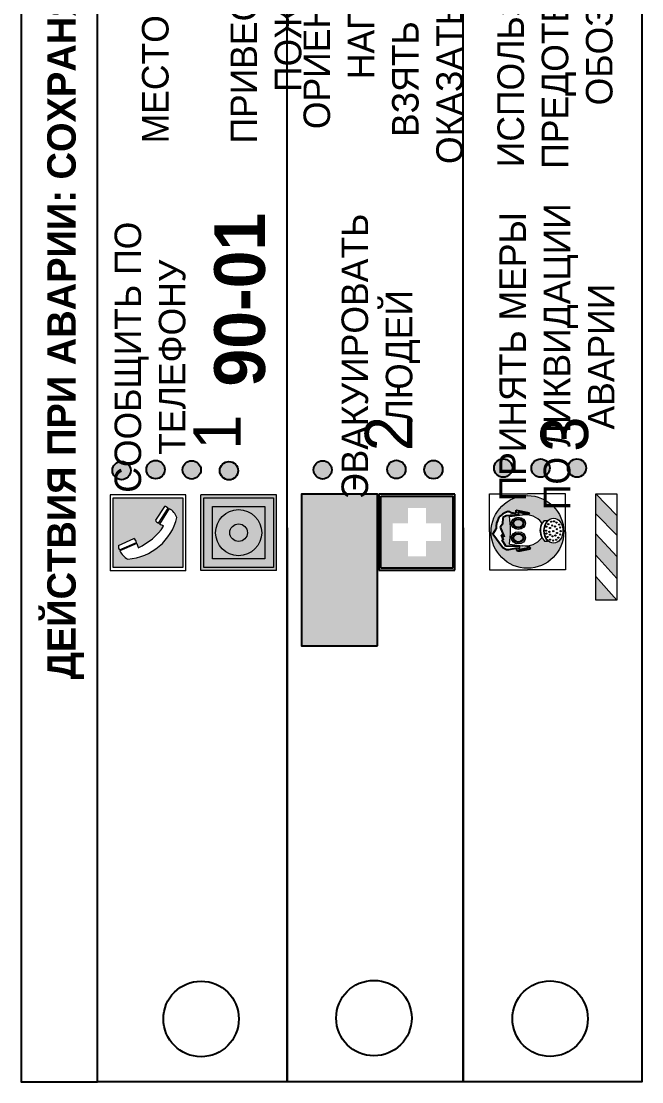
# Model space of a CAD drawing. Header units: millimetres. Extents: x 13114 to 67229, y 22859 to 38520.
# Drawn here: x 24410.5 to 24476, y 25294.2 to 25406 of the extents above; entities that cross this region are included whole.
import ezdxf

# ---------------------------------------------------------------- set-up
doc = ezdxf.new("R2010")
doc.units = ezdxf.units.MM
doc.styles.add('обычный', font='arial.ttf')

# ---------------------------------------------------------------- blocks, each defined once
blk = doc.blocks.new('A$C38D26F80')
h = blk.add_hatch(color=5)
h.dxf.hatch_style = 1
h.paths.add_polyline_path([(-8.77, -4.48, 1), (-0.19, -4.48, 1)])
h.paths.add_polyline_path([(-6.75, -3.58), (-6.75, -3.31), (-6.62, -3.22), (-6.5, -3.22), (-6.42, -3.3), (-6.39, -3.28), (-6.59, -2.23), (-6.59, -2.01), (-6.38, -1.58), (-4.76, -0.4), (-4.13, -0.79, -0.362848), (-2.1, -2.1, -0.201049), (-2.17, -2.48, 0.085434), (-2.26, -3.13), (-1.9, -3.16), (-2.25, -4.7), (-2.4, -4.59), (-2.43, -4.34), (-2.36, -4.34), (-2.14, -3.34), (-2.47, -3.42), (-2.58, -1.95), (-2.77, -1.58), (-3.58, -1.52), (-3.92, -1.26), (-5.05, -1.73), (-4.87, -1.39), (-5.41, -1.6), (-5.41, -1.46), (-6.13, -1.87), (-6.18, -3.5), (-6.56, -3.47), (-6.37, -4.59), (-6.16, -4.43), (-6.16, -4.66), (-6.36, -4.79), (-6.37, -4.8), (-6.51, -4.76)], flags=16)
h.paths.add_polyline_path([(-6.51, -4.76), (-6.36, -4.79), (-6.37, -4.8)], flags=0)
h.paths.add_polyline_path([(-5.92, -2.34, 0.089508), (-2.67, -2.35), (-2.48, -3.88, -0.268602), (-3.4, -6.18, 0.262449), (-5.2, -6.18, -0.268602), (-6.11, -3.88)], flags=16)
edge = h.paths.add_edge_path(flags=16)
edge.add_ellipse((-5.19, -3.41), major_axis=(0, 0.842), ratio=0.848992, start_angle=0, end_angle=360)
edge = h.paths.add_edge_path(flags=0)
edge.add_ellipse((-5.19, -3.39), major_axis=(0, 0.665), ratio=0.853798, start_angle=0, end_angle=360)
edge = h.paths.add_edge_path(flags=0)
edge.add_ellipse((-5.19, -3.4), major_axis=(0, 0.528), ratio=0.864094, start_angle=0, end_angle=360)
edge = h.paths.add_edge_path(flags=16)
edge.add_ellipse((-3.47, -3.4), major_axis=(0, 0.842), ratio=0.848992, start_angle=0, end_angle=360)
h.paths.add_polyline_path([(-3.13, -6.45), (-3.13, -6.84, 0.383174), (-5.57, -6.85), (-5.57, -6.49, -0.369952)], flags=16)
edge = h.paths.add_edge_path(flags=0)
edge.add_ellipse((-3.47, -3.39), major_axis=(0, 0.665), ratio=0.853798, start_angle=0, end_angle=360)
edge = h.paths.add_edge_path(flags=0)
edge.add_ellipse((-3.47, -3.4), major_axis=(0, 0.528), ratio=0.864094, start_angle=0, end_angle=360)
edge = h.paths.add_edge_path(flags=16)
edge.add_ellipse((-4.34, -7.57), major_axis=(-1.48, 0), ratio=0.744955, start_angle=0, end_angle=360)
h.paths.add_polyline_path([(-5.01, -6.85, -1), (-5.15, -6.85, -1)], flags=0)
h.paths.add_polyline_path([(-5.33, -7.14, -1), (-5.47, -7.14, -1)], flags=0)
h.paths.add_polyline_path([(-4.61, -6.71, -1), (-4.74, -6.71, -1)], flags=16)
h.paths.add_polyline_path([(-5.43, -7.51, -1), (-5.57, -7.51, -1)], flags=0)
h.paths.add_polyline_path([(-4.26, -6.67, -1), (-4.4, -6.67, -1)], flags=16)
h.paths.add_polyline_path([(-4.74, -7.14, -1), (-4.88, -7.14, -1)], flags=0)
h.paths.add_polyline_path([(-4.93, -7.43, -1), (-5.07, -7.43, -1)], flags=0)
h.paths.add_polyline_path([(-4.41, -7.07, -1), (-4.54, -7.07, -1)], flags=0)
h.paths.add_polyline_path([(-5.33, -7.87, -1), (-5.46, -7.87, -1)], flags=0)
h.paths.add_polyline_path([(-3.8, -6.71, -1), (-3.94, -6.71, -1)], flags=16)
h.paths.add_polyline_path([(-4.85, -7.78, -1), (-4.98, -7.78, -1)], flags=0)
h.paths.add_polyline_path([(-3.96, -7.14, -1), (-4.1, -7.14, -1)], flags=0)
h.paths.add_polyline_path([(-4.33, -7.53, -1), (-4.47, -7.53, -1)], flags=0)
h.paths.add_polyline_path([(-5.09, -8.12, -1), (-5.23, -8.12, -1)], flags=0)
h.paths.add_polyline_path([(-3.5, -6.94, -1), (-3.64, -6.94, -1)], flags=0)
h.paths.add_polyline_path([(-4.54, -7.97, -1), (-4.68, -7.97, -1)], flags=0)
h.paths.add_polyline_path([(-3.66, -7.39, -1), (-3.8, -7.39, -1)], flags=0)
h.paths.add_polyline_path([(-4.73, -8.35, -1), (-4.86, -8.35, -1)], flags=0)
h.paths.add_polyline_path([(-4.09, -7.96, -1), (-4.23, -7.96, -1)], flags=0)
h.paths.add_polyline_path([(-3.77, -7.74, -1), (-3.91, -7.74, -1)], flags=0)
h.paths.add_polyline_path([(-3.22, -7.27, -1), (-3.35, -7.27, -1)], flags=0)
h.paths.add_polyline_path([(-4.34, -8.4, -1), (-4.47, -8.4, -1)], flags=0)
h.paths.add_polyline_path([(-3.16, -7.61, -1), (-3.3, -7.61, -1)], flags=0)
h.paths.add_polyline_path([(-3.9, -8.35, -1), (-4.04, -8.35, -1)], flags=0)
h.paths.add_polyline_path([(-3.32, -7.91, -1), (-3.46, -7.91, -1)], flags=0)
h.paths.add_polyline_path([(-3.55, -8.23, -1), (-3.69, -8.23, -1)], flags=0)
at = {"color": 5, "lineweight": 5}
for p, q in [((-4.48, 0), (-8.96, 0)), ((-8.96, 0), (-8.96, -4.48)), ((-4.48, 0), (0, 0)), ((0, 0), (0, -4.48)), ((-6.38, -1.58), (-4.76, -0.4)), ((-4.76, -0.4), (-4.13, -0.79)), ((-6.59, -2.01), (-6.38, -1.58)), ((-6.59, -2.23), (-6.59, -2.01)), ((-6.39, -3.28), (-6.59, -2.23)), ((-6.13, -1.87), (-6.18, -3.5)), ((-5.41, -1.46), (-6.13, -1.87)), ((-5.92, -2.34), (-6.11, -3.88)), ((-4.87, -1.39), (-5.41, -1.6)), ((-5.41, -1.6), (-5.41, -1.46)), ((-3.92, -1.26), (-5.05, -1.73)), ((-5.05, -1.73), (-4.87, -1.39)), ((-3.58, -1.52), (-3.92, -1.26)), ((-2.77, -1.58), (-3.58, -1.52)), ((-2.58, -1.95), (-2.77, -1.58)), ((-2.67, -2.34), (-2.48, -3.88)), ((-2.47, -3.42), (-2.58, -1.95)), ((-6.75, -3.31), (-6.62, -3.22)), ((-6.75, -3.58), (-6.75, -3.31)), ((-6.51, -4.76), (-6.75, -3.58)), ((-6.62, -3.22), (-6.5, -3.22)), ((-6.18, -3.5), (-6.56, -3.47)), ((-6.56, -3.47), (-6.37, -4.59)), ((-6.5, -3.22), (-6.42, -3.3)), ((-6.42, -3.3), (-6.39, -3.28)), ((-2.14, -3.34), (-2.47, -3.42)), ((-2.36, -4.34), (-2.14, -3.34)), ((-1.9, -3.16), (-2.26, -3.13)), ((-2.25, -4.7), (-1.9, -3.16)), ((-8.96, -8.96), (-8.96, -4.48)), ((-6.37, -4.8), (-6.51, -4.76)), ((-6.37, -4.59), (-6.16, -4.43)), ((-6.16, -4.66), (-6.37, -4.8)), ((-6.16, -4.43), (-6.16, -4.66)), ((-2.43, -4.34), (-2.4, -4.59)), ((-2.43, -4.34), (-2.36, -4.34)), ((-2.4, -4.59), (-2.25, -4.7)), ((0, -8.96), (0, -4.48)), ((-5.57, -6.49), (-5.57, -6.85)), ((-3.13, -6.45), (-3.13, -6.84)), ((-4.48, -8.96), (-8.96, -8.96)), ((-4.48, -8.96), (0, -8.96))]:
    blk.add_line(p, q, dxfattribs=at)
at = {"color": 5}
for p, q in [((-6.38, -1.58), (-4.76, -0.4)), ((-4.76, -0.4), (-4.13, -0.79)), ((-6.59, -2.01), (-6.38, -1.58)), ((-6.59, -2.23), (-6.59, -2.01)), ((-6.39, -3.28), (-6.59, -2.23)), ((-6.13, -1.87), (-6.18, -3.5)), ((-5.41, -1.46), (-6.13, -1.87)), ((-4.87, -1.39), (-5.41, -1.6)), ((-5.41, -1.6), (-5.41, -1.46)), ((-3.92, -1.26), (-5.05, -1.73)), ((-5.05, -1.73), (-4.87, -1.39)), ((-3.58, -1.52), (-3.92, -1.26)), ((-2.77, -1.58), (-3.58, -1.52)), ((-2.58, -1.95), (-2.77, -1.58)), ((-2.47, -3.42), (-2.58, -1.95)), ((-6.75, -3.31), (-6.62, -3.22)), ((-6.75, -3.58), (-6.75, -3.31)), ((-6.51, -4.76), (-6.75, -3.58)), ((-6.62, -3.22), (-6.5, -3.22)), ((-6.18, -3.5), (-6.56, -3.47)), ((-6.56, -3.47), (-6.37, -4.59)), ((-6.5, -3.22), (-6.42, -3.3)), ((-6.42, -3.3), (-6.39, -3.28)), ((-2.14, -3.34), (-2.47, -3.42)), ((-2.36, -4.34), (-2.14, -3.34)), ((-2.26, -3.13), (-1.9, -3.16)), ((-1.9, -3.16), (-2.25, -4.7)), ((-6.37, -4.8), (-6.51, -4.76)), ((-6.36, -4.79), (-6.51, -4.76)), ((-6.37, -4.59), (-6.16, -4.43)), ((-6.16, -4.66), (-6.37, -4.8)), ((-6.16, -4.66), (-6.36, -4.79)), ((-6.16, -4.43), (-6.16, -4.66)), ((-2.4, -4.59), (-2.43, -4.34)), ((-2.43, -4.34), (-2.36, -4.34)), ((-2.25, -4.7), (-2.4, -4.59))]:
    blk.add_line(p, q, dxfattribs=at)
at = {"color": 5, "lineweight": 5}
for centre, radius in [((-4.48, -4.48), 4.29), ((-5.5, -7.51), 0.0678), ((-5.4, -7.14), 0.0678), ((-5.08, -6.85), 0.0678), ((-5, -7.43), 0.0678), ((-4.81, -7.14), 0.0678), ((-4.67, -6.71), 0.0678), ((-4.47, -7.07), 0.0678), ((-4.4, -7.53), 0.0678), ((-4.33, -6.67), 0.0678), ((-4.03, -7.14), 0.0678), ((-3.87, -6.71), 0.0678), ((-3.73, -7.39), 0.0678), ((-3.57, -6.94), 0.0678), ((-3.28, -7.27), 0.0678), ((-5.4, -7.87), 0.0678), ((-5.16, -8.12), 0.0678), ((-4.91, -7.78), 0.0678), ((-4.79, -8.35), 0.0678), ((-4.61, -7.97), 0.0678), ((-4.4, -8.4), 0.0678), ((-4.16, -7.96), 0.0678), ((-3.97, -8.35), 0.0678), ((-3.84, -7.74), 0.0678), ((-3.62, -8.23), 0.0678), ((-3.39, -7.91), 0.0678), ((-3.23, -7.61), 0.0678)]:
    blk.add_circle(centre, radius, dxfattribs=at)
at = {"color": 5}
for centre, radius, start, end in [((-3.89, -2.66), 1.88, 17.387, 97.1599), ((-0.35, -3.07), 1.91, 162.2553, 181.7878), ((-2.6, -2.2), 0.511, 326.3906, 11.8614)]:
    blk.add_arc(centre, radius, start, end, dxfattribs=at)
at = {"color": 5, "lineweight": 5}
for centre, radius, start, end in [((-4.28, 6.66), 9.15, 259.6987, 280.1569), ((-0.47, -3.05), 1.79, 161.5846, 182.4584), ((-2.6, -2.2), 0.513, 326.4781, 11.7739), ((-3.66, -4.24), 2.47, 171.573, 231.7124), ((-4.93, -4.24), 2.47, 308.2876, 8.427), ((-4.33, -7.88), 1.87, 50.358, 131.5662), ((-4.3, -7.78), 1.83, 60.5889, 119.4111), ((-4.34, -8.2), 1.82, 48.4943, 132.3565)]:
    blk.add_arc(centre, radius, start, end, dxfattribs=at)
for centre, major_axis, ratio in [((-5.19, -3.41), (0, 0.842), 0.848992), ((-5.19, -3.39), (0, 0.665), 0.853798), ((-5.19, -3.4), (0, 0.528), 0.864094), ((-3.47, -3.4), (0, 0.842), 0.848992), ((-3.47, -3.39), (0, 0.665), 0.853798), ((-3.47, -3.4), (0, 0.528), 0.864094), ((-4.34, -7.57), (-1.48, 0), 0.744955)]:
    blk.add_ellipse(centre, major_axis=major_axis, ratio=ratio, dxfattribs=at)
blk = doc.blocks.new('A$C47DD6509')
at = {"lineweight": 5}
for points in [[(-8.69, 0), (-11.19, 0), (-11.19, -2.22)], [(-4.22, 0), (-6.45, 0), (-8.91, -2.22), (-6.61, -2.22)], [(0, 0), (-2.09, 0), (-4.36, -2.22), (-2.29, -2.22)]]:
    blk.add_hatch(color=242, dxfattribs=at).paths.add_polyline_path(points)
at = {"color": 242, "lineweight": 5}
for p, q in [((-11.19, -2.22), (-8.69, 0)), ((-11.19, -2.22), (-11.19, 0)), ((-11.19, 0), (-8.69, 0)), ((-11.19, 0), (0, 0)), ((-8.91, -2.22), (-6.45, 0)), ((-6.61, -2.22), (-4.22, 0)), ((-4.36, -2.22), (-2.09, 0)), ((-2.29, -2.22), (0, 0)), ((0, 0), (0, -2.22)), ((0, -2.22), (-11.19, -2.22))]:
    blk.add_line(p, q, dxfattribs=at)
blk = doc.blocks.new('A$C32E8229D')
at = {"true_color": 0xffffff}
blk.add_hatch(color=7, dxfattribs=at).paths.add_polyline_path([(0, 0), (0, -8), (16, -8), (16, 0)])
h = blk.add_hatch(color=126)
h.paths.add_polyline_path([(0.2, -0.2), (15.8, -0.2), (15.8, -7.8), (0.2, -7.8)])
h.paths.add_polyline_path([(13.49, -2.05), (12.08, -2.05), (11.37, -2.63, 0.162397), (11.29, -2.84), (11.29, -3.63), (10.35, -3.63), (10.35, -4.05), (11.68, -4.05), (11.68, -3.48), (12.26, -4.28), (11.29, -5.1), (11.29, -6.78), (11.85, -6.78), (11.85, -5.44), (12.8, -4.64), (12.8, -5.94), (14.46, -5.94), (14.46, -5.39), (13.45, -5.39), (13.45, -3.97), (12.46, -2.59), (13.15, -2.59), (13.69, -3.34), (14.18, -3)], flags=16)
h.paths.add_polyline_path([(10.74, -1.82, 1), (11.8, -1.82, 1)], flags=16)
h.paths.add_polyline_path([(9.39, -3.59), (5.99, -3.59), (6.56, -3.03), (5.91, -3.03), (5.1, -3.83), (5.91, -4.64), (6.56, -4.64), (5.99, -4.09), (9.39, -4.09)], flags=16)
h.paths.add_polyline_path([(4.29, -1.08), (1.72, -1.08), (1.72, -6.6), (4.29, -6.6)], flags=16)
at = {"color": 126}
blk.add_lwpolyline([(16, -8), (0, -8), (0, 0), (16, 0)], close=True, dxfattribs=at)
blk = doc.blocks.new('A$C18900ED3')
h = blk.add_hatch(color=126)
h.paths.add_polyline_path([(-0.18, -0.18), (-7.02, -0.18), (-7.02, -7.02), (-0.18, -7.02)])
h.paths.add_polyline_path([(-5.89, -4.46), (-5.89, -2.77), (-4.46, -2.77), (-4.46, -1.31), (-2.77, -1.31), (-2.77, -2.77), (-1.33, -2.77), (-1.33, -4.46), (-2.77, -4.46), (-2.77, -5.89), (-4.46, -5.89), (-4.46, -4.46)], flags=16)
at = {"color": 126}
for p, q in [((-7.2, 0), (-7.2, -7.2)), ((0, 0), (-7.2, 0)), ((0, -7.2), (0, 0)), ((-7.02, -7.02), (-7.02, -0.18)), ((-7.02, -0.18), (-0.18, -0.18)), ((-0.18, -0.18), (-0.18, -7.02)), ((-0.18, -7.02), (-7.02, -7.02)), ((-7.2, -7.2), (0, -7.2))]:
    blk.add_line(p, q, dxfattribs=at)
blk = doc.blocks.new('A$C456E1F9C')
at = {"lineweight": 5}
h = blk.add_hatch(color=242, dxfattribs=at)
h.paths.add_polyline_path([(0.51, -1.47), (0.51, -13.26), (12.29, -13.26), (12.29, -1.47)])
h.paths.add_polyline_path([(5.42, -4.95, -0.254479), (4.78, -5.4), (3.52, -2.53, -0.209735), (4.23, -2.4)], flags=16)
h.paths.add_polyline_path([(8.53, -8.6), (10.87, -10.17), (10.54, -10.76), (8.03, -9.13, -0.192251)], flags=16)
h.paths.add_polyline_path([(4.61, -5.49, 0.005518), (3.87, -5.72, 0.128647), (7.49, -10.01, 0.00809), (7.83, -9.33), (10.47, -10.97, -0.16736), (8.99, -12.25, -0.327862), (1.95, -3.95, -0.166952), (3.36, -2.62)], flags=16)
at = {"color": 242, "lineweight": 5}
for p, q in [((0, -13.77), (0, -0.97)), ((12.8, -0.97), (0, -0.97)), ((12.8, -13.77), (12.8, -0.97)), ((4.61, -5.49), (3.36, -2.62)), ((3.52, -2.53), (4.78, -5.4)), ((4.23, -2.4), (5.42, -4.95)), ((10.81, -10.12), (8.53, -8.6)), ((7.83, -9.33), (10.47, -10.97)), ((8.03, -9.13), (10.54, -10.76)), ((10.54, -10.76), (10.8, -10.3)), ((10.8, -10.3), (10.81, -10.12)), ((0, -13.77), (12.8, -13.77))]:
    blk.add_line(p, q, dxfattribs=at)
blk.add_lwpolyline([(0.51, -1.47), (12.29, -1.47), (12.29, -13.26), (0.51, -13.26)], close=True, dxfattribs=at)
for centre, radius, start, end in [((4.59, -5.34), 2.99, 114.2845, 152.1974), ((4.02, -3.27), 0.891, 76.3284, 123.7092), ((11.12, -3.31), 9.19, 183.9915, 256.6009), ((4.68, -4.59), 0.824, 276.9621, 334.0723), ((14.98, -39.1), 35.17, 107.1487, 108.4135), ((13.86, -0.94), 11.08, 205.5536, 234.8762), ((8.94, -9.5), 0.989, 114.4092, 157.9388), ((-13.31, 0.8), 23.44, 332.5487, 334.4027), ((7.87, -9.46), 3, 291.9291, 329.9329)]:
    blk.add_arc(centre, radius, start, end, dxfattribs=at)
blk = doc.blocks.new('A$C54414219')
at = {"true_color": 0xffffff}
h = blk.add_hatch(color=7, dxfattribs=at)
h.paths.add_polyline_path([(2.39, -9.45), (2.39, -18.3), (11.23, -18.3), (11.23, -9.45)], flags=0)
h.paths.add_polyline_path([(10.71, -13.87, -1), (2.92, -13.87, -1)], flags=0)
h.paths.add_polyline_path([(8.3, -13.87, -1), (5.33, -13.87, -1)], flags=0)
h.paths.add_polyline_path([(0.41, -7.47), (0.41, -20.27), (13.21, -20.27), (13.21, -7.47)])
h.paths.add_polyline_path([(0.92, -19.77), (12.71, -19.77), (12.71, -7.98), (0.92, -7.98)], flags=16)
h.paths.add_polyline_path([(11.23, -9.45), (11.23, -18.3), (2.39, -18.3), (2.39, -9.45)], flags=0)
at = {"lineweight": 5}
h = blk.add_hatch(color=242, dxfattribs=at)
h.paths.add_polyline_path([(12.71, -7.98), (0.92, -7.98), (0.92, -19.77), (12.71, -19.77)])
h.paths.add_polyline_path([(11.23, -18.3), (2.39, -18.3), (2.39, -9.45), (11.23, -9.45)], flags=16)
h.paths.add_polyline_path([(10.71, -13.87, -1), (2.92, -13.87, -1)], flags=0)
h.paths.add_polyline_path([(8.3, -13.87, -1), (5.33, -13.87, -1)], flags=0)
at = {"true_color": 0xffffff}
h = blk.add_hatch(color=7, dxfattribs=at)
h.paths.add_polyline_path([(2.39, -9.45), (2.39, -18.3), (11.23, -18.3), (11.23, -9.45)])
h.paths.add_polyline_path([(10.71, -13.87, -1), (2.92, -13.87, -1)], flags=16)
h.paths.add_polyline_path([(8.3, -13.87, -1), (5.33, -13.87, -1)], flags=0)
at = {"lineweight": 5}
h = blk.add_hatch(color=242, dxfattribs=at)
h.paths.add_polyline_path([(2.92, -13.87, 1), (10.71, -13.87, 1)])
h.paths.add_polyline_path([(8.3, -13.87, -1), (5.33, -13.87, -1)], flags=16)
at = {"color": 242, "lineweight": 5}
for p, q in [((0.41, -20.27), (0.41, -7.47)), ((0.41, -7.47), (13.21, -7.47)), ((0.41, -7.47), (13.21, -7.47)), ((13.21, -20.27), (13.21, -7.47)), ((0.41, -20.27), (13.21, -20.27))]:
    blk.add_line(p, q, dxfattribs=at)
for points in [[(0.92, -7.98), (12.71, -7.98), (12.71, -19.77), (0.92, -19.77)], [(2.39, -9.45), (11.23, -9.45), (11.23, -18.3), (2.39, -18.3)]]:
    blk.add_lwpolyline(points, close=True, dxfattribs=at)
for radius in [3.89, 1.49]:
    blk.add_circle((6.81, -13.87), radius, dxfattribs=at)

msp = doc.modelspace()

# ---------------------------------------------------------------- hatches: boundary and pattern name
at = {"lineweight": 0}
h = msp.add_hatch(color=256, dxfattribs=at)
h.dxf.hatch_style = 1
h.paths.add_polyline_path([(24422.08, 25358.63, 1), (24420.15, 25358.63, 1)])
h = msp.add_hatch(color=256, dxfattribs=at)
h.dxf.hatch_style = 1
h.paths.add_polyline_path([(24425.66, 25358.73, 1), (24423.73, 25358.73, 1)])
h = msp.add_hatch(color=256, dxfattribs=at)
h.dxf.hatch_style = 1
h.paths.add_polyline_path([(24429.47, 25358.7, 1), (24427.54, 25358.7, 1)])
h = msp.add_hatch(color=256, dxfattribs=at)
h.dxf.hatch_style = 1
h.paths.add_polyline_path([(24433.4, 25358.61, 1), (24431.47, 25358.61, 1)])
h = msp.add_hatch(color=256, dxfattribs=at)
h.dxf.hatch_style = 1
h.paths.add_polyline_path([(24443.29, 25358.7, 1), (24441.36, 25358.7, 1)])
h = msp.add_hatch(color=256, dxfattribs=at)
h.dxf.hatch_style = 1
h.paths.add_polyline_path([(24451.07, 25358.74, 1), (24449.14, 25358.74, 1)])
h = msp.add_hatch(color=256, dxfattribs=at)
h.dxf.hatch_style = 1
h.paths.add_polyline_path([(24454.97, 25358.73, 1), (24453.04, 25358.73, 1)])
h = msp.add_hatch(color=256, dxfattribs=at)
h.dxf.hatch_style = 1
h.paths.add_polyline_path([(24462.33, 25358.89, 1), (24460.4, 25358.89, 1)])
h = msp.add_hatch(color=256, dxfattribs=at)
h.dxf.hatch_style = 1
h.paths.add_polyline_path([(24466.27, 25358.88, 1), (24464.34, 25358.88, 1)])
h = msp.add_hatch(color=256, dxfattribs=at)
h.dxf.hatch_style = 1
h.paths.add_polyline_path([(24470.11, 25358.89, 1), (24468.17, 25358.89, 1)])

# ---------------------------------------------------------------- linework, layer by layer
for points in [[(24418.58, 25294.19), (24418.58, 25437.95), (24410.53, 25437.95), (24410.53, 25294.19)], [(24418.58, 25294.19), (24418.58, 25437.95), (24475.98, 25437.95), (24475.98, 25294.19)]]:
    msp.add_lwpolyline(points, close=True)
for points in [[(24438.57, 25352.6), (24438.57, 25294.19), (24438.57, 25437.95)], [(24457.15, 25352.6), (24457.15, 25294.19), (24457.15, 25437.95)]]:
    msp.add_lwpolyline(points)
for centre, radius in [((24421.11, 25358.63), 0.966), ((24424.7, 25358.73), 0.966), ((24428.51, 25358.7), 0.966), ((24432.44, 25358.61), 0.966), ((24442.32, 25358.7), 0.966), ((24450.1, 25358.74), 0.966), ((24454.01, 25358.73), 0.966), ((24461.36, 25358.89), 0.966), ((24465.3, 25358.88), 0.966), ((24469.14, 25358.89), 0.966), ((24429.5, 25300.81), 3.98), ((24447.73, 25300.9), 3.98), ((24466.31, 25300.84), 3.98)]:
    msp.add_circle(centre, radius)

# ---------------------------------------------------------------- block references
at = {"rotation": 90}
for name, p, xscale, yscale, zscale in [('A$C456E1F9C', (24419.3, 25348.07), 0.625, 0.625, 0.625), ('A$C54414219', (24424.79, 25347.82), 0.625, 0.625, 0.625), ('A$C18900ED3', (24448.25, 25356.14), 1.111111111007631, 1.111111111007631, 1.111111111007631), ('A$C38D26F80', (24459.92, 25356.16), 0.8928571427240968, 0.8928571427240968, 0.8928571427240968)]:
    msp.add_blockref(name, p, dxfattribs=dict(at, xscale=xscale, yscale=yscale, zscale=zscale))
at = {"xscale": -1, "rotation": 90}
msp.add_blockref('A$C32E8229D', (24440.1, 25356.14), dxfattribs=at)
at = {"color": 242, "true_color": 0xc1121c, "rotation": 90}
msp.add_blockref('A$C47DD6509', (24471.14, 25356.16), dxfattribs=at)

# ---------------------------------------------------------------- texts
at = {"lineweight": 0, "attachment_point": 5, "rotation": 90, "style": 'обычный'}
for s, insert, char_height, width in [('\\pi-8.4,l8.4,t8.4;{\\fProxima Nova Rg|b0|i0|c204|p2;ОРИЕНТИРОВАТЬСЯ ПО ЗНАКАМ \\PНАПРАВЛЕНИЯ ДВИЖЕНИЯ\\PВЗЯТЬ С СОБОЙ ПОСТРАДАВШИХ\\PОКАЗАТЬ ПОМОЩЬ ПОСТРАДАВШИМ}', (24449.11, 25425.51), 2.8, 126.6484), ('\\pi-8.4,l8.4,t8.4;{\\fProxima Nova Rg|b0|i0|c204|p2;ИСПОЛЬЗОВАТЬ СРЕДСТВА ЗАЩИТЫ \\PПРЕДОТВРАТИТЬ РАЗВИТИЕ АВАРИИ\\PОБОЗНАЧИТЬ МЕСТО АВАРИИ}', (24466.84, 25425.45), 2.8, 126.6484), ('\\pi-8.4,l8.4,t8.4;{\\fProxima Nova Rg|b0|i0|c204|p2;АДРЕС ОБЪЕКТА\\PМЕСТО ВОЗНИКНОВЕНИЯ АВАРИИ\\PСВОЮ ФАМИЛИЮ\\PПРИВЕСТИ В ДЕЙСТВИЕ СИСТЕМУ \\PПОЖАРНОЙ СИГНАЛИЗАЦИИ}', (24429.74, 25425.58), 2.8, 126.6484), ('{\\fProxima Nova Rg|b1|i0|c204|p2;ДЕЙСТВИЯ ПРИ АВАРИИ: СОХРАНЯЙТЕ СПОКОЙСТВИЕ\\H1.6644x; }', (24415.21, 25393.13), 3, 175.1736), ('{\\fProxima Nova Rg|b0|i0|c204|p2;ПРИНЯТЬ МЕРЫ \\PПО ЛИКВИДАЦИИ \\PАВАРИИ}', (24467.03, 25370.63), 2.8, 126.6484), ('{\\fProxima Nova Rg|b1|i0|c204|p2;\\H1.0714x;90-01\\fProxima Nova Rg|b0|i0|c204|p2;\\H0.93331x; \\H1.3449x; }', (24433.6, 25376.64), 5, 126.6484), ('{\\fProxima Nova Rg|b0|i0|c204|p2;ЭВАКУИРОВАТЬ \\PЛЮДЕЙ}', (24448.45, 25370.67), 2.8, 126.6484), ('{\\fProxima Nova Rg|b0|i0|c204|p2;СООБЩИТЬ ПО \\PТЕЛЕФОНУ}', (24424.13, 25370.57), 2.8, 126.6484), ('{\\fProxima Nova Rg|b0|i0|c204|p2;1\\H1.1667x; }', (24431.19, 25362.67), 5, 126.6484), ('{\\fProxima Nova Rg|b0|i0|c204|p2;2\\H1.1967x; }', (24449.27, 25362.52), 5, 126.6484), ('{\\fProxima Nova Rg|b0|i0|c204|p2;3\\H1.1967x; }', (24467.85, 25362.46), 5, 126.6484)]:
    msp.add_mtext(s, dxfattribs=dict(at, insert=insert, char_height=char_height, width=width))

doc.saveas('drawing.dxf')
